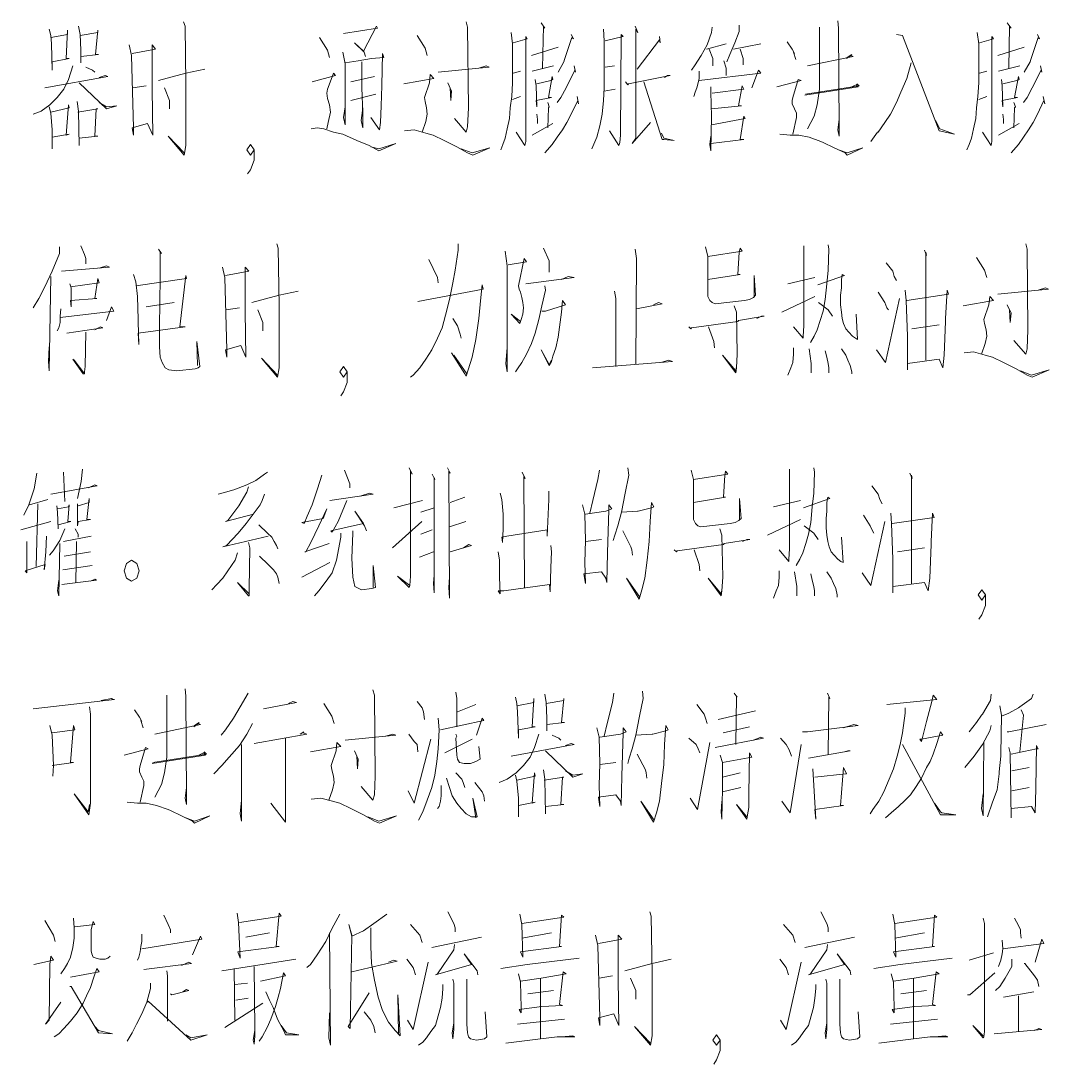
# Model space of a CAD drawing. Header units: millimetres. Extents: x 0 to 829, y 0 to 586.
# Drawn here: x 358.22 to 396.28, y 469.71 to 508.32 of the extents above; entities that cross this region are included whole.
import ezdxf

# ---------------------------------------------------------------- set-up
doc = ezdxf.new("R2010")
doc.units = ezdxf.units.MM

msp = doc.modelspace()

# ---------------------------------------------------------------- linework, layer by layer
at = {"color": 0, "lineweight": 0}
for points in [[(360.358972, 508.127), (360.415417, 507.816556), (360.440111, 507.234472), (360.440111, 506.768806), (360.440111, 507.001639), (361.09275, 507.07925), (360.986917, 507.07925), (361.068056, 507.971778), (361.068056, 507.894167), (360.415417, 507.77775)], [(364.246583, 508.282222), (364.2995, 508.127), (364.327722, 505.992694), (364.327722, 504.673306), (364.327722, 503.703167), (364.271278, 503.353917), (363.675083, 504.052417), (364.271278, 503.431528)], [(370.169722, 507.855361), (371.418556, 508.049389), (371.390333, 508.127), (370.9035, 507.195667), (370.575417, 507.506111), (370.928194, 507.156861), (370.984639, 507.001639)], [(374.706444, 508.282222), (374.759361, 508.088194), (374.787583, 505.100167), (374.759361, 504.401667), (374.706444, 504.207639), (374.272528, 504.712111)], [(377.479278, 508.243417), (377.613333, 508.049389), (377.560417, 508.127), (377.532194, 506.574778)], [(380.954139, 508.127), (381.0635, 507.894167), (380.982361, 508.010583), (380.982361, 503.974806), (380.848306, 503.780778), (381.525639, 504.556889)], [(383.808111, 508.088194), (383.779889, 507.894167), (383.617611, 507.4285), (383.402417, 507.040444), (383.374194, 507.001639), (383.183694, 506.691194), (383.049639, 506.497167)], [(384.813528, 508.165806), (384.813528, 507.932972), (384.65125, 507.506111), (384.46075, 507.07925), (384.351389, 506.807611)], [(387.776861, 508.088194), (387.776861, 506.652389), (387.776861, 506.574778), (387.776861, 505.798667), (387.695722, 505.216583), (387.586361, 504.789722), (387.339417, 504.324056)], [(388.454194, 508.321028), (388.482417, 508.049389), (388.510639, 504.362861), (388.510639, 504.052417), (388.454194, 504.28525), (388.510639, 504.673306)], [(394.730111, 508.243417), (394.867694, 508.049389), (394.81125, 508.127), (394.786556, 506.574778)], [(359.272417, 508.010583), (359.328861, 507.77775), (359.353556, 507.467306), (359.381778, 506.497167), (359.381778, 506.807611), (360.006194, 506.924028), (359.896833, 506.924028), (359.953278, 507.971778), (359.953278, 507.816556), (359.328861, 507.700139)], [(369.273667, 507.700139), (369.57, 507.234472), (369.651139, 506.962833)], [(372.886111, 507.77775), (373.185972, 507.312083), (373.267111, 507.040444)], [(376.3645, 507.894167), (376.417417, 507.467306), (376.417417, 506.613583), (376.417417, 506.0315), (376.392722, 505.527028), (376.336278, 505.100167), (376.308056, 504.712111), (376.226917, 504.324056), (376.145778, 503.974806), (376.064639, 503.741972), (375.9835, 503.547944)], [(376.445639, 507.506111), (376.960694, 507.661333), (376.907778, 507.738944), (376.907778, 507.583722), (376.907778, 504.556889), (376.907778, 504.168833), (376.907778, 503.858389), (376.879556, 503.703167), (376.555, 504.207639)], [(378.590528, 507.816556), (378.675194, 507.661333), (378.61875, 507.700139), (378.347111, 506.885222), (378.318889, 506.807611), (378.103694, 506.419556)], [(379.786444, 508.010583), (379.814667, 507.583722), (379.814667, 506.535972), (379.814667, 505.915083), (379.814667, 505.837472), (379.786444, 505.371806), (379.733528, 504.867333), (379.652389, 504.440472), (379.543028, 504.013611), (379.352528, 503.58675)], [(379.842889, 507.583722), (380.520222, 507.738944), (380.439083, 507.816556), (380.410861, 504.091222), (380.386167, 503.819583), (380.357944, 503.703167), (380.005167, 504.246444)], [(381.853722, 507.738944), (381.878417, 507.506111), (381.853722, 507.622528), (381.038806, 506.535972)], [(390.627306, 507.816556), (390.846028, 507.77775), (392.204222, 504.246444), (392.775722, 504.130028), (392.232444, 504.324056), (392.070167, 504.6345)], [(393.618861, 507.894167), (393.671778, 507.467306), (393.671778, 506.613583), (393.671778, 506.0315), (393.643556, 505.527028), (393.590639, 505.100167), (393.562417, 504.712111), (393.481278, 504.324056), (393.400139, 503.974806), (393.319, 503.741972), (393.237861, 503.547944)], [(393.7, 507.506111), (394.215056, 507.661333), (394.162139, 507.738944), (394.162139, 507.583722), (394.162139, 504.556889), (394.162139, 504.168833), (394.162139, 503.858389), (394.133917, 503.703167), (393.809361, 504.207639)], [(395.844889, 507.816556), (395.926028, 507.661333), (395.873111, 507.700139), (395.601472, 506.885222), (395.57325, 506.807611), (395.358056, 506.419556)], [(362.23575, 507.4285), (362.316889, 507.040444), (362.398028, 504.362861), (362.398028, 504.091222), (362.345111, 504.362861), (362.913083, 504.518083), (363.103583, 504.091222), (363.078889, 505.798667), (363.078889, 507.4285), (363.212944, 507.273278), (362.345111, 507.118056)], [(378.103694, 507.350889), (377.1265, 507.040444)], [(383.592917, 507.273278), (384.326694, 507.467306)], [(384.598333, 507.273278), (385.60375, 507.467306)], [(386.580944, 507.544917), (386.771444, 507.273278), (386.852583, 507.118056)], [(395.358056, 507.350889), (394.377333, 507.040444)], [(370.1415, 507.156861), (370.222639, 506.73), (370.222639, 504.98375), (370.222639, 504.479278), (370.169722, 504.750917), (370.222639, 505.138972)], [(370.222639, 506.768806), (370.713, 506.846417), (371.199833, 506.924028), (371.661972, 506.962833), (371.609056, 507.118056), (371.580833, 505.915083), (371.556139, 505.177778), (371.527917, 504.556889), (371.499694, 504.28525), (371.175139, 504.750917)], [(383.69875, 507.273278), (383.836333, 506.924028), (383.836333, 506.652389)], [(384.84175, 507.273278), (384.951111, 506.924028), (384.951111, 506.691194)], [(386.824361, 507.156861), (386.9055, 506.885222)], [(387.339417, 506.652389), (389.025694, 507.001639), (388.944556, 507.040444), (388.972778, 507.07925), (388.806972, 506.962833)], [(387.339417, 506.652389), (389.025694, 507.001639), (388.944556, 507.040444), (388.782278, 506.924028)], [(360.143778, 506.652389), (359.9815, 506.147917), (359.815694, 505.798667), (359.572278, 505.488222), (359.300639, 505.216583), (358.976083, 504.98375), (358.676222, 504.867333)], [(360.630611, 506.613583), (360.877556, 506.497167), (360.958694, 506.419556)], [(370.847056, 506.807611), (370.847056, 505.837472), (370.875278, 504.906139), (370.875278, 504.867333), (370.875278, 504.362861), (370.822361, 504.6345), (370.875278, 505.100167)], [(373.672806, 506.419556), (375.549583, 506.613583), (375.440222, 506.652389), (375.168583, 506.574778)], [(377.151194, 506.458361), (377.941417, 506.652389)], [(378.699889, 506.652389), (378.756333, 506.419556), (378.728111, 506.497167), (378.400028, 505.837472), (378.213056, 505.488222), (378.075472, 505.294194)], [(380.195667, 506.652389), (379.842889, 506.613583)], [(384.242028, 506.846417), (384.326694, 506.574778), (384.326694, 506.303139)], [(391.170583, 506.768806), (391.008306, 506.186722), (390.793111, 505.68225), (390.627306, 505.294194), (390.412111, 504.867333), (390.193389, 504.556889), (389.949972, 504.207639), (389.92175, 504.207639), (389.678333, 503.858389)], [(394.405556, 506.458361), (395.19225, 506.652389)], [(395.95425, 506.652389), (396.007167, 506.419556), (395.982472, 506.497167), (395.654389, 505.837472), (395.463889, 505.488222), (395.329833, 505.294194)], [(359.110139, 505.837472), (361.445528, 506.264333), (361.339694, 506.303139), (361.120972, 506.225528)], [(363.322306, 506.109111), (364.327722, 506.38075), (365.033278, 506.535972)], [(369.002028, 506.070306), (369.869861, 506.303139), (369.788722, 506.38075), (369.707583, 506.147917), (369.57, 505.798667), (369.545306, 505.643444), (369.57, 505.449417), (369.651139, 505.216583), (369.679361, 504.944944), (369.598222, 504.556889), (369.545306, 504.324056)], [(370.441361, 506.070306), (371.309194, 506.264333)], [(372.39575, 505.992694), (373.510528, 506.186722), (373.376472, 506.341944), (373.34825, 506.0315), (373.15775, 505.488222), (373.185972, 505.333), (373.238889, 505.100167), (373.267111, 504.867333), (373.210667, 504.595694), (373.076611, 504.207639)], [(376.717278, 506.458361), (376.445639, 506.38075)], [(377.260556, 506.147917), (377.288778, 505.915083), (377.313472, 505.138972), (377.288778, 505.371806), (377.85675, 505.488222), (377.750917, 505.488222), (377.884972, 506.264333), (377.913194, 506.147917), (377.832056, 506.109111), (377.313472, 505.992694)], [(380.601361, 506.070306), (380.6825, 505.953889), (380.710722, 505.992694), (382.259417, 506.303139), (382.150056, 506.303139), (382.044222, 506.225528)], [(383.321278, 506.458361), (383.321278, 506.186722), (383.293056, 506.0315), (383.236611, 505.837472), (383.183694, 505.68225), (383.130778, 505.527028)], [(383.321278, 506.109111), (385.60375, 506.38075), (385.519083, 506.497167), (385.275667, 505.837472)], [(393.971639, 506.458361), (393.7, 506.38075)], [(394.514917, 506.147917), (394.539611, 505.915083), (394.567833, 505.138972), (394.539611, 505.371806), (395.111111, 505.488222), (395.00175, 505.488222), (395.139333, 506.264333), (395.167556, 506.147917), (395.086417, 506.109111), (394.567833, 505.992694)], [(360.387194, 506.0315), (361.392611, 505.061361), (361.773611, 505.177778), (361.392611, 505.138972), (361.120972, 505.294194)], [(362.369806, 505.837472), (362.860167, 505.915083)], [(363.541028, 505.837472), (363.728, 505.371806), (363.728, 505.061361)], [(374.025583, 506.0315), (374.163167, 505.721056), (374.134944, 505.371806), (374.11025, 505.837472)], [(379.814667, 505.721056), (380.223889, 505.798667)], [(381.282222, 506.070306), (381.959556, 503.936), (382.016, 503.936), (382.397, 503.897194), (382.016, 503.974806), (381.934861, 504.168833)], [(383.755194, 505.876278), (383.755194, 505.68225), (383.779889, 504.789722), (383.755194, 503.509139), (383.726972, 503.741972), (383.755194, 504.052417)], [(383.808111, 505.643444), (384.975806, 505.798667), (384.922889, 505.915083), (384.785306, 505.177778), (384.894667, 505.177778), (383.779889, 505.061361)], [(386.199944, 505.876278), (387.096, 506.109111), (386.986639, 506.147917), (386.796139, 505.488222), (386.771444, 505.371806), (386.771444, 505.255389), (386.852583, 505.061361), (386.933722, 504.906139), (386.933722, 504.750917), (386.796139, 504.130028)], [(387.233583, 505.565833), (389.216194, 505.876278), (389.135056, 505.953889), (388.888111, 505.837472)], [(387.258278, 505.604639), (389.244417, 505.915083), (389.15975, 505.992694)], [(370.441361, 505.371806), (371.365639, 505.604639)], [(376.717278, 505.527028), (376.417417, 505.410611)], [(378.80925, 505.527028), (378.862167, 505.255389), (378.837472, 505.371806), (378.590528, 504.867333), (378.42825, 504.556889), (378.265972, 504.28525), (378.075472, 504.013611), (377.884972, 503.741972), (377.613333, 503.431528)], [(393.971639, 505.527028), (393.671778, 505.410611)], [(396.063611, 505.527028), (396.116528, 505.255389), (396.088306, 505.371806), (395.844889, 504.867333), (395.682611, 504.556889), (395.520333, 504.28525), (395.329833, 504.013611), (395.139333, 503.741972), (394.867694, 503.431528)], [(359.272417, 505.138972), (359.328861, 504.906139), (359.381778, 504.28525), (359.381778, 504.168833), (359.381778, 503.58675), (359.381778, 504.013611), (360.006194, 504.130028), (359.896833, 504.091222), (359.9815, 505.216583), (360.006194, 505.100167), (359.328861, 504.944944)], [(360.306056, 505.333), (360.358972, 504.98375), (360.387194, 503.703167), (360.387194, 503.974806), (361.068056, 504.052417), (360.958694, 504.052417), (361.011611, 505.061361), (361.068056, 505.061361), (360.334278, 504.944944)], [(377.722694, 505.294194), (377.775611, 505.138972), (377.750917, 505.100167), (377.722694, 504.362861)], [(394.977056, 505.294194), (395.029972, 505.138972), (395.00175, 505.100167), (394.977056, 504.362861)], [(377.313472, 504.867333), (377.341694, 504.673306), (377.341694, 504.518083)], [(383.779889, 504.479278), (385.03225, 504.712111), (384.975806, 504.789722), (384.84175, 503.936), (384.975806, 503.936), (383.755194, 503.780778)], [(394.567833, 504.867333), (394.596056, 504.673306), (394.596056, 504.518083)], [(368.973806, 504.324056), (369.192528, 504.362861), (369.435944, 504.324056), (369.788722, 504.207639), (370.1415, 504.130028), (370.656556, 503.897194), (371.118694, 503.703167), (371.471472, 503.509139), (372.099417, 503.780778), (371.471472, 503.58675), (371.175139, 503.664361)], [(372.423972, 504.246444), (372.77675, 504.28525), (373.210667, 504.168833), (373.482306, 504.091222), (373.891528, 503.897194), (374.353667, 503.664361), (374.759361, 503.431528), (374.949861, 503.353917), (375.574278, 503.625556), (374.925167, 503.431528), (374.515944, 503.58675)], [(377.151194, 504.091222), (377.913194, 504.518083)], [(394.405556, 504.091222), (395.167556, 504.518083)], [(386.309306, 504.130028), (386.690306, 504.091222), (387.014861, 504.091222), (387.395861, 504.013611), (387.829778, 503.858389), (387.910917, 503.819583), (388.320139, 503.625556), (388.725833, 503.431528), (388.806972, 503.353917), (389.378472, 503.625556), (388.806972, 503.431528), (388.482417, 503.547944)], [(366.610194, 502.655417), (366.719556, 502.810639), (366.853611, 503.159889), (366.853611, 503.547944), (366.719556, 503.741972), (366.581972, 503.547944), (366.719556, 503.353917), (366.853611, 503.547944)], [(360.440111, 499.991944), (360.577694, 499.677972), (360.630611, 499.52275), (360.630611, 499.328722)], [(367.69675, 500.069556), (367.749667, 499.914333), (367.777889, 497.7765), (367.777889, 496.457111), (367.777889, 495.486972), (367.724972, 495.137722), (367.12525, 495.836222), (367.724972, 495.215333)], [(374.406583, 500.069556), (374.406583, 499.836722), (374.30075, 499.095889), (374.216083, 498.630222), (374.082028, 498.009333), (373.944444, 497.42725), (373.810389, 496.961583), (373.648111, 496.573528), (373.429389, 496.146667), (373.210667, 495.797417), (372.995472, 495.486972), (372.748528, 495.215333), (372.642694, 495.137722)], [(387.205361, 499.991944), (387.205361, 497.543667), (387.205361, 497.039194), (387.177139, 496.651139), (387.177139, 496.573528), (386.824361, 497.000389)], [(388.101417, 500.03075), (388.129639, 499.875528), (388.101417, 499.095889), (388.0485, 498.591417), (387.992056, 498.009333), (387.910917, 497.582472), (387.801556, 497.233222), (387.695722, 496.883972), (387.586361, 496.651139), (387.448778, 496.418306)], [(395.410972, 500.069556), (395.463889, 499.875528), (395.492111, 496.883972), (395.463889, 496.185472), (395.410972, 495.991444), (394.977056, 496.495917)], [(359.653417, 499.953139), (359.653417, 499.716778), (359.381778, 499.057083), (359.110139, 498.475), (358.891417, 498.048139), (358.676222, 497.698889)], [(363.322306, 499.875528), (363.431667, 499.716778), (363.375222, 499.755583), (363.375222, 498.82425), (363.350528, 497.000389), (363.350528, 496.263083), (363.375222, 495.875028), (363.456361, 495.681), (363.565722, 495.486972), (363.703306, 495.409361), (363.999639, 495.370556), (364.6805, 495.448167), (364.789861, 495.486972), (364.842778, 495.525778), (364.733417, 496.457111), (364.761639, 495.564583)], [(376.145778, 499.797917), (376.226917, 499.251111), (376.226917, 495.33175), (376.174, 495.642194), (376.226917, 496.224278)], [(377.560417, 499.914333), (377.775611, 499.445139), (377.775611, 499.289917), (377.775611, 499.018278)], [(380.954139, 499.875528), (381.010583, 499.52275), (380.982361, 495.603389)], [(383.564694, 499.953139), (383.645833, 499.600361), (383.645833, 498.12575), (383.726972, 497.970528), (383.808111, 497.892917), (383.917472, 497.854111), (385.004028, 497.970528), (385.194528, 498.009333), (385.332111, 498.086944), (385.41325, 498.164556), (385.356806, 498.901861), (385.356806, 498.12575)], [(383.645833, 499.600361), (384.922889, 499.797917), (384.84175, 499.914333), (384.813528, 499.755583), (384.760611, 498.940667), (384.84175, 498.940667), (383.645833, 498.746639)], [(391.660944, 499.836722), (391.742083, 499.639167), (391.713861, 499.755583), (391.713861, 495.758611)], [(359.734556, 499.057083), (361.501972, 499.212306), (361.392611, 499.251111), (361.120972, 499.1735)], [(365.685917, 499.212306), (365.767056, 498.82425), (365.848194, 496.146667), (365.848194, 495.875028), (365.795278, 496.146667), (366.366778, 496.301889), (366.55375, 495.875028), (366.529056, 497.582472), (366.529056, 499.212306), (366.663111, 499.057083), (365.795278, 498.901861)], [(373.672806, 498.630222), (373.648111, 498.82425), (373.320028, 499.483944)], [(376.255139, 499.289917), (376.936, 499.406333), (376.851333, 499.52275), (376.636139, 498.513806), (376.664361, 498.397389), (376.717278, 498.280972), (376.770194, 498.086944), (376.798417, 497.892917), (376.826639, 497.698889), (376.798417, 497.466056), (376.7455, 497.272028), (376.689056, 497.116806), (376.3645, 497.466056), (376.717278, 497.194417)], [(390.249833, 499.367528), (390.49325, 499.057083), (390.546167, 498.863056), (390.627306, 498.707833)], [(393.590639, 499.561556), (393.8905, 499.095889), (393.971639, 498.82425)], [(359.328861, 498.863056), (359.272417, 495.370556), (359.247722, 495.719806), (359.272417, 496.263083)], [(362.398028, 498.940667), (362.479167, 498.669028), (362.535611, 498.12575), (362.560306, 497.272028), (362.560306, 497.194417), (362.588528, 496.340694), (362.560306, 496.767556), (364.2995, 497.000389), (364.109, 497.000389), (364.327722, 498.901861), (364.355944, 498.785444), (362.479167, 498.513806)], [(376.907778, 498.591417), (378.699889, 498.82425), (378.484694, 498.863056), (378.23775, 498.746639)], [(386.605639, 498.591417), (387.611056, 498.82425)], [(387.720417, 498.552611), (388.701139, 498.901861), (388.616472, 498.940667), (388.591778, 498.746639), (388.591778, 498.436194), (388.563556, 498.164556), (388.563556, 497.815306), (388.591778, 497.543667), (388.616472, 497.310833), (388.672917, 497.116806), (388.754056, 496.922778), (388.863417, 496.806361), (388.997472, 496.651139), (389.106833, 496.573528), (389.187972, 496.534722), (389.135056, 497.466056)], [(360.034417, 498.591417), (360.087333, 498.436194), (360.087333, 497.737694), (360.062639, 497.970528), (361.039833, 498.048139), (360.958694, 498.048139), (361.068056, 498.785444), (361.120972, 498.630222), (360.062639, 498.475)], [(374.163167, 496.03025), (374.653528, 495.254139), (374.706444, 495.176528), (374.925167, 495.875028), (375.059222, 496.534722), (375.168583, 497.310833), (375.249722, 498.086944), (375.302639, 498.552611), (375.330861, 498.397389), (372.914333, 497.931722)], [(377.613333, 498.513806), (377.641556, 498.358583), (377.503972, 497.7765), (377.398139, 497.272028), (377.260556, 496.767556), (377.1265, 496.3795), (376.936, 495.991444), (376.770194, 495.681), (376.607917, 495.448167), (376.526778, 495.33175)], [(394.377333, 498.203361), (396.254111, 498.397389), (396.14475, 498.436194), (395.873111, 498.358583)], [(366.772472, 497.892917), (367.777889, 498.164556), (368.483444, 498.319778)], [(380.195667, 498.319778), (380.248583, 498.048139), (380.248583, 495.525778)], [(386.390444, 497.543667), (387.611056, 498.12575)], [(389.893528, 496.146667), (390.221611, 495.681), (390.736667, 498.048139)], [(389.949972, 498.280972), (390.193389, 497.892917), (390.274528, 497.698889), (390.330972, 497.621278)], [(390.955389, 498.358583), (390.983611, 497.970528), (391.036528, 496.651139), (391.036528, 495.797417), (391.036528, 495.409361), (391.036528, 495.642194), (392.204222, 495.797417), (392.341806, 495.486972), (392.394722, 495.952639), (392.447639, 497.194417), (392.447639, 497.310833), (392.504083, 498.358583), (392.557, 498.203361), (391.008306, 497.970528)], [(393.100278, 497.7765), (394.215056, 497.970528), (394.081, 498.12575), (394.052778, 497.815306), (393.862278, 497.272028), (393.8905, 497.116806), (393.943417, 496.883972), (393.971639, 496.651139), (393.915194, 496.3795), (393.781139, 495.991444)], [(359.709861, 497.660083), (359.681639, 497.388444), (359.681639, 497.155611), (359.625194, 496.961583), (359.572278, 496.845167)], [(359.681639, 497.349639), (361.66425, 497.582472), (361.583111, 497.737694), (361.392611, 497.233222)], [(362.860167, 497.737694), (363.893806, 497.892917)], [(365.819972, 497.621278), (366.310333, 497.698889)], [(377.503972, 497.582472), (377.641556, 497.582472), (378.375333, 497.815306), (378.265972, 497.970528), (378.23775, 497.543667), (378.103694, 496.612333), (378.022556, 496.224278), (377.913194, 495.913833), (377.85675, 495.719806), (377.775611, 495.564583), (377.479278, 496.146667), (377.775611, 495.603389), (377.85675, 495.758611)], [(381.010583, 497.660083), (381.959556, 497.854111), (381.8255, 497.892917), (381.635, 497.815306)], [(384.623028, 497.7765), (384.704167, 497.543667), (384.732389, 495.991444), (384.704167, 495.486972), (384.679472, 495.292944), (384.189111, 495.952639), (384.679472, 495.370556), (384.704167, 495.525778)], [(387.748639, 497.892917), (388.101417, 497.621278), (388.263694, 497.388444)], [(394.730111, 497.815306), (394.867694, 497.504861), (394.839472, 497.155611), (394.81125, 497.621278)], [(366.991194, 497.621278), (367.181694, 497.155611), (367.181694, 496.845167)], [(374.216083, 497.310833), (374.381889, 497.039194), (374.487722, 496.72875), (374.515944, 496.573528)], [(382.940278, 497.000389), (383.021417, 496.922778), (383.049639, 496.961583), (384.760611, 497.194417), (384.785306, 497.233222), (385.737806, 497.388444), (385.628444, 497.388444), (385.466167, 497.310833)], [(359.925056, 496.767556), (361.258556, 496.961583), (361.173889, 497.000389), (360.958694, 496.883972)], [(383.674056, 497.000389), (383.864556, 496.457111), (383.88925, 496.224278)], [(392.204222, 497.078), (391.198806, 496.922778)], [(360.630611, 496.806361), (360.605917, 495.525778), (360.577694, 495.33175), (360.577694, 495.254139), (360.524778, 495.254139), (360.143778, 495.797417), (360.196694, 495.758611), (360.549472, 495.292944)], [(386.824361, 496.224278), (386.824361, 495.991444), (386.796139, 495.681), (386.715, 495.486972), (386.605639, 495.215333)], [(387.395861, 496.185472), (387.477, 495.642194), (387.477, 495.409361), (387.477, 495.292944)], [(388.591778, 496.185472), (388.754056, 495.952639), (388.835194, 495.758611), (388.916333, 495.564583), (388.972778, 495.33175), (388.972778, 495.254139)], [(374.244306, 495.952639), (374.734667, 495.254139), (374.706444, 495.254139)], [(379.38075, 495.486972), (382.340556, 495.719806), (382.2065, 495.758611), (381.906639, 495.681)], [(387.992056, 496.107861), (388.0485, 495.875028), (388.101417, 495.642194), (388.129639, 495.486972), (388.129639, 495.292944)], [(393.1285, 496.03025), (393.481278, 496.069056), (393.915194, 495.952639), (394.186833, 495.875028), (394.596056, 495.681), (395.058194, 495.448167), (395.463889, 495.215333), (395.654389, 495.137722), (396.278806, 495.409361), (395.629694, 495.215333), (395.220472, 495.370556)], [(370.060361, 494.439222), (370.169722, 494.594444), (370.303778, 494.943694), (370.303778, 495.33175), (370.169722, 495.525778), (370.032139, 495.33175), (370.169722, 495.137722), (370.303778, 495.33175)], [(358.820861, 491.581722), (358.7115, 490.999639), (358.521, 490.414028), (358.3305, 490.025972)], [(359.798056, 491.620528), (359.8545, 490.530444)], [(360.503611, 491.736944), (360.450694, 491.271278), (360.316639, 490.650389)], [(367.351028, 491.620528), (367.245194, 491.542917), (366.917111, 491.310083), (366.592556, 491.154861), (366.102194, 490.960833), (365.802333, 490.883222), (365.530694, 490.805611)], [(369.361861, 491.504111), (369.199583, 490.999639), (369.009083, 490.414028), (368.818583, 489.987167), (368.709222, 489.715528), (368.628083, 489.754333), (369.418306, 489.909556), (369.552361, 490.258806), (369.256028, 489.637917), (368.956167, 489.017028), (368.765667, 488.667778), (368.737444, 488.667778), (369.6335, 488.978222)], [(370.205, 491.698139), (370.3955, 491.193667), (370.3955, 491.038444)], [(372.596833, 491.77575), (372.706194, 491.542917), (372.64975, 491.659333), (372.64975, 487.77525), (372.625056, 487.426), (372.596833, 487.348389), (372.162917, 487.77525), (372.625056, 487.426)], [(373.439972, 491.542917), (373.545806, 491.348889), (373.521111, 491.4265), (373.521111, 487.154361), (373.492889, 487.503611), (373.521111, 487.814056)], [(374.007944, 491.77575), (374.117306, 491.581722), (374.064389, 491.659333), (374.089083, 486.960333), (374.064389, 487.348389), (374.089083, 487.736444)], [(376.780778, 491.620528), (376.890139, 491.387694), (376.833694, 491.465306), (376.861917, 487.348389)], [(379.63475, 491.698139), (379.578306, 491.348889), (379.387806, 490.56925), (379.281972, 490.103583)], [(380.693083, 491.77575), (380.721306, 491.504111), (380.583722, 490.844417), (380.449667, 490.142389), (380.312083, 489.637917), (380.202722, 489.288667), (380.149806, 489.094639)], [(383.028472, 491.698139), (383.113139, 491.348889), (383.113139, 489.87075), (383.194278, 489.715528), (383.275417, 489.637917), (383.384778, 489.599111), (384.471333, 489.715528), (384.661833, 489.754333), (384.795889, 489.831944), (384.877028, 489.909556), (384.824111, 490.650389), (384.824111, 489.87075)], [(383.113139, 491.348889), (384.390194, 491.542917), (384.305528, 491.659333), (384.280833, 491.504111), (384.224389, 490.689194), (384.305528, 490.689194), (383.113139, 490.491639)], [(386.669139, 491.736944), (386.669139, 489.288667), (386.669139, 488.784194), (386.644444, 488.396139), (386.644444, 488.318528), (386.291667, 488.745389)], [(387.568722, 491.77575), (387.593417, 491.620528), (387.568722, 490.844417), (387.512278, 490.336417), (387.459361, 489.754333), (387.378222, 489.327472), (387.268861, 488.978222), (387.1595, 488.628972), (387.050139, 488.396139), (386.916083, 488.163306)], [(391.12825, 491.581722), (391.209389, 491.387694), (391.181167, 491.504111), (391.181167, 487.503611)], [(359.335917, 490.805611), (361.050417, 491.116056), (360.96575, 491.154861), (360.722333, 491.038444)], [(389.713611, 491.116056), (389.957028, 490.805611), (390.013472, 490.611583), (390.094611, 490.452833)], [(367.245194, 490.805611), (367.160528, 490.56925), (367.079389, 490.414028), (366.564333, 489.715528), (366.264472, 489.366278), (365.830556, 488.900611), (365.6965, 488.861806), (367.37925, 489.249861)], [(366.645472, 491.07725), (366.592556, 490.883222), (366.292694, 490.375222), (365.883472, 489.831944), (365.802333, 489.793139), (366.835972, 490.064778)], [(369.661722, 490.56925), (371.263333, 490.805611), (371.129278, 490.844417), (370.7765, 490.728)], [(375.965861, 490.844417), (376.018778, 490.611583), (376.075222, 490.064778), (376.075222, 489.5215), (376.047, 489.017028), (376.018778, 489.211056), (376.209278, 489.249861), (377.705056, 489.482694), (377.705056, 489.249861), (377.757972, 490.611583), (377.757972, 490.922028)], [(358.549222, 490.414028), (359.226556, 490.611583)], [(358.849083, 490.452833), (358.792639, 488.1245)], [(359.554639, 490.375222), (359.582861, 490.142389), (359.607556, 489.5215), (359.607556, 489.676722), (360.069694, 489.793139), (359.960333, 489.793139), (360.016778, 490.414028), (359.988556, 490.336417), (359.582861, 490.258806)], [(360.316639, 490.452833), (360.316639, 489.637917), (360.341333, 489.793139), (360.803472, 489.87075), (360.669417, 489.87075), (360.750556, 490.650389), (360.750556, 490.491639), (360.341333, 490.375222)], [(370.286139, 490.56925), (369.961583, 489.793139), (369.742861, 489.405083), (369.689944, 489.443889), (370.910556, 489.715528), (370.586, 490.181194), (370.938778, 489.637917), (371.019917, 489.443889)], [(372.025333, 490.297611), (373.083667, 490.56925)], [(374.117306, 490.491639), (374.660583, 490.689194)], [(379.010333, 490.414028), (379.091472, 490.064778), (379.116167, 489.094639), (379.091472, 488.279722), (379.116167, 487.503611), (379.06325, 487.852861), (379.715889, 487.930472), (379.878167, 487.697639), (379.906389, 487.542417), (379.931083, 488.628972), (379.987528, 490.22), (379.987528, 490.414028), (380.096889, 490.258806), (379.878167, 490.181194), (379.116167, 490.064778)], [(380.449667, 490.142389), (381.045861, 490.181194), (381.074083, 490.181194), (381.560917, 490.297611), (381.645583, 490.336417), (381.560917, 490.491639), (381.508, 489.793139), (381.479778, 489.055833), (381.398639, 488.357333), (381.3175, 487.697639), (381.208139, 487.270778), (381.102306, 486.921528), (380.640167, 487.697639), (381.127, 486.999139)], [(386.072944, 490.336417), (387.078361, 490.56925)], [(387.187722, 490.297611), (388.164917, 490.650389), (388.083778, 490.689194), (388.055556, 490.491639), (388.055556, 490.181194), (388.030861, 489.909556), (388.030861, 489.560306), (388.055556, 489.288667), (388.083778, 489.055833), (388.136694, 488.861806), (388.217833, 488.667778), (388.327194, 488.551361), (388.464778, 488.396139), (388.574139, 488.318528), (388.655278, 488.279722), (388.598833, 489.211056)], [(373.03075, 490.142389), (373.521111, 490.297611)], [(389.41375, 490.025972), (389.660694, 489.637917), (389.741833, 489.443889), (389.79475, 489.366278)], [(390.419167, 490.103583), (390.447389, 489.715528), (390.500306, 488.396139), (390.500306, 487.542417), (390.500306, 487.154361), (390.500306, 487.387194), (391.671528, 487.542417), (391.805583, 487.231972), (391.862028, 487.697639), (391.914944, 488.939417), (391.914944, 489.055833), (391.967861, 490.103583), (392.024306, 489.948361), (390.475611, 489.715528)], [(359.335917, 489.793139), (358.224667, 489.482694)], [(367.026472, 489.676722), (367.351028, 489.366278), (367.516833, 489.211056), (367.597972, 489.055833), (367.679111, 488.900611), (367.732028, 488.784194)], [(371.972417, 488.823), (373.058972, 489.793139)], [(374.688806, 489.793139), (374.089083, 489.599111)], [(385.854222, 489.288667), (387.078361, 489.87075)], [(387.215944, 489.637917), (387.568722, 489.366278), (387.731, 489.133444)], [(389.360833, 487.891667), (389.685389, 487.426), (390.203972, 489.793139)], [(358.439861, 489.055833), (358.439861, 487.891667), (358.386944, 487.969278), (359.120722, 488.202111), (359.0925, 488.008083), (359.145417, 488.667778), (359.173639, 489.249861)], [(359.8545, 489.5215), (359.664, 489.094639), (359.417056, 488.706583), (359.283, 488.551361)], [(359.798056, 489.055833), (360.831694, 489.249861)], [(360.231972, 489.5215), (360.341333, 489.327472), (360.341333, 489.211056)], [(370.070944, 489.366278), (370.070944, 489.211056), (369.905139, 488.357333), (369.742861, 487.891667), (369.527667, 487.581222), (369.256028, 487.231972), (369.090222, 487.037944)], [(370.504861, 489.443889), (370.504861, 489.366278), (370.476639, 488.434944), (370.504861, 487.736444), (370.586, 487.387194), (370.829417, 487.270778), (371.210417, 487.309583), (371.348, 487.348389), (371.263333, 488.163306), (371.263333, 487.348389)], [(373.439972, 489.482694), (373.03075, 489.327472)], [(380.502583, 489.443889), (380.802444, 488.861806), (380.830667, 488.745389), (380.855361, 488.551361)], [(384.090333, 489.5215), (384.171472, 489.288667), (384.199694, 487.736444), (384.171472, 487.231972), (384.14325, 487.037944), (383.656417, 487.697639), (384.14325, 487.115556), (384.171472, 487.270778)], [(359.664, 488.978222), (359.635778, 487.037944), (359.582861, 487.231972), (359.635778, 487.620028)], [(360.288417, 489.055833), (360.260194, 487.542417)], [(366.645472, 489.017028), (366.701917, 488.823), (366.673694, 487.309583), (366.673694, 487.037944), (366.645472, 487.037944), (366.239778, 487.542417), (366.673694, 487.115556)], [(374.117306, 488.667778), (374.907528, 488.900611), (374.798167, 488.939417), (374.607667, 488.823)], [(375.884722, 488.667778), (375.937639, 488.357333), (375.937639, 487.736444), (375.965861, 487.115556), (375.884722, 487.231972), (376.099917, 487.231972), (377.786194, 487.464806), (377.814417, 487.193167), (377.839111, 488.085694), (377.867333, 488.667778), (377.839111, 488.900611)], [(379.116167, 489.055833), (379.715889, 489.133444)], [(382.404056, 488.745389), (382.485194, 488.667778), (382.513417, 488.706583), (384.224389, 488.939417), (384.252611, 488.978222), (385.205111, 489.133444), (385.09575, 489.133444), (384.933472, 489.055833)], [(391.671528, 488.823), (390.666111, 488.667778)], [(359.826278, 488.512556), (360.803472, 488.667778)], [(366.239778, 488.628972), (366.155111, 488.357333), (365.883472, 487.969278), (365.6965, 487.697639), (365.477778, 487.464806), (365.287278, 487.270778)], [(367.054694, 488.512556), (367.37925, 488.202111), (367.56975, 488.008083), (367.679111, 487.852861), (367.732028, 487.736444), (367.788472, 487.503611)], [(372.977833, 488.47375), (373.492889, 488.667778)], [(383.137833, 488.745389), (383.328333, 488.202111), (383.356556, 487.969278)], [(360.859917, 488.163306), (359.773361, 488.008083)], [(368.628083, 487.736444), (369.661722, 488.279722)], [(359.745139, 487.464806), (361.022194, 487.620028), (360.96575, 487.658833), (360.803472, 487.581222)], [(386.291667, 487.969278), (386.291667, 487.736444), (386.263444, 487.426), (386.182306, 487.231972), (386.072944, 486.960333)], [(386.859639, 487.930472), (386.940778, 487.387194), (386.940778, 487.154361), (386.940778, 487.037944)], [(387.459361, 487.852861), (387.512278, 487.620028), (387.568722, 487.387194), (387.593417, 487.231972), (387.593417, 487.037944)], [(388.055556, 487.930472), (388.217833, 487.697639), (388.3025, 487.503611), (388.383639, 487.309583), (388.436556, 487.07675), (388.436556, 486.999139)], [(393.682361, 486.184222), (393.788194, 486.339444), (393.925778, 486.688694), (393.925778, 487.07675), (393.788194, 487.270778), (393.654139, 487.07675), (393.788194, 486.882722), (393.925778, 487.07675)], [(364.2995, 483.598361), (364.327722, 483.326722), (364.355944, 479.636667), (364.355944, 479.326222), (364.2995, 479.559056), (364.355944, 479.947111)], [(366.638417, 483.443139), (366.338556, 482.938667), (366.095139, 482.511806), (365.795278, 482.084944), (365.633, 481.890917)], [(371.256278, 483.559556), (371.309194, 483.365528), (371.337417, 480.373972), (371.309194, 479.675472), (371.256278, 479.481444), (370.822361, 479.985917)], [(374.325444, 483.481944), (374.353667, 483.249111), (374.353667, 482.201361)], [(377.613333, 483.404333), (377.669778, 483.093889), (377.694472, 482.511806), (377.694472, 482.046139), (377.694472, 482.278972), (378.347111, 482.356583), (378.23775, 482.356583), (378.318889, 483.249111), (378.318889, 483.1715), (377.669778, 483.055083)], [(380.167444, 483.443139), (380.114528, 483.093889), (379.924028, 482.317778), (379.814667, 481.852111)], [(381.229306, 483.52075), (381.254, 483.249111), (381.119944, 482.589417), (380.982361, 481.890917), (380.848306, 481.382917), (380.738944, 481.033667), (380.6825, 480.839639)], [(384.623028, 483.443139), (384.732389, 483.287917), (384.704167, 483.326722), (384.679472, 481.541667)], [(388.073194, 483.443139), (388.157861, 483.249111), (388.129639, 483.287917), (388.101417, 481.188889)], [(394.133917, 483.404333), (394.105694, 483.1715), (393.809361, 482.667028), (393.781139, 482.628222), (393.590639, 482.356583), (393.319, 482.007333)], [(395.682611, 483.404333), (395.629694, 483.249111), (395.19225, 482.938667), (395.139333, 482.899861), (394.786556, 482.705833), (394.514917, 482.589417)], [(358.676222, 482.861056), (361.692472, 483.210306), (361.636028, 483.210306), (361.583111, 483.249111), (361.202111, 483.1715)], [(363.622167, 483.365528), (363.622167, 481.929722), (363.622167, 481.852111), (363.622167, 481.072472), (363.541028, 480.490389), (363.431667, 480.063528), (363.184722, 479.597861)], [(367.206389, 482.861056), (368.430528, 483.093889), (368.292944, 483.132694), (368.130667, 483.055083)], [(369.435944, 483.055083), (369.735806, 482.589417), (369.816944, 482.317778)], [(372.886111, 483.132694), (373.076611, 482.899861), (373.129528, 482.744639), (373.15775, 482.473)], [(374.381889, 482.744639), (375.059222, 483.016278)], [(376.526778, 483.287917), (376.579694, 483.055083), (376.607917, 482.744639), (376.636139, 481.7745), (376.636139, 482.084944), (377.260556, 482.201361), (377.151194, 482.201361), (377.207639, 483.249111), (377.207639, 483.093889), (376.579694, 482.977472)], [(383.236611, 483.016278), (383.50825, 482.667028), (383.564694, 482.511806), (383.617611, 482.317778)], [(390.274528, 483.016278), (392.123083, 483.210306), (391.9855, 483.365528), (391.932583, 483.132694), (391.742083, 482.395389), (391.551583, 481.658083), (391.498667, 481.735694), (391.551583, 481.735694), (392.341806, 481.890917), (392.260667, 482.007333), (392.123083, 481.580472), (391.9855, 481.188889), (391.879667, 480.91725), (391.742083, 480.684417), (391.551583, 480.296361), (391.361083, 479.985917), (391.145889, 479.675472), (390.955389, 479.481444), (390.708444, 479.248611), (390.436806, 479.015778), (390.221611, 478.82175)], [(360.768194, 482.938667), (360.796417, 482.667028), (360.796417, 479.830694), (360.796417, 479.753083), (360.796417, 479.365028), (360.739972, 478.938167), (360.196694, 479.714278), (360.715278, 479.054583), (360.739972, 479.171), (360.768194, 479.326222)], [(362.42625, 482.82225), (362.61675, 482.550611), (362.697889, 482.395389)], [(384.026833, 482.473), (385.41325, 482.783444)], [(390.955389, 482.899861), (390.955389, 482.705833), (390.846028, 481.968528), (390.764889, 481.541667), (390.655528, 481.111278), (390.521472, 480.645611), (390.355667, 480.257556), (390.165167, 479.791889), (389.978194, 479.442639), (389.759472, 479.132194), (389.650111, 478.976972)], [(394.458472, 482.977472), (394.514917, 482.628222), (394.486694, 481.188889), (394.486694, 481.111278), (394.433778, 480.529194), (394.433778, 480.451583), (394.352639, 479.8695), (394.186833, 479.403833), (393.996333, 478.860556)], [(395.248694, 482.82225), (395.329833, 482.628222), (395.19225, 481.2665)], [(359.300639, 482.240167), (359.381778, 481.890917), (359.438222, 480.762028), (359.41, 480.373972)], [(359.381778, 480.762028), (360.168472, 480.878444), (360.062639, 480.878444), (360.168472, 482.240167), (360.224917, 482.084944), (359.381778, 481.968528)], [(362.669667, 482.434194), (362.750806, 482.162556)], [(363.184722, 481.929722), (364.871, 482.278972), (364.789861, 482.317778), (364.818083, 482.356583), (364.652278, 482.240167)], [(363.184722, 481.929722), (364.871, 482.278972), (364.789861, 482.317778), (364.627583, 482.201361)], [(366.800694, 482.317778), (366.581972, 481.929722), (366.310333, 481.502861), (365.929333, 481.072472), (365.657694, 480.762028), (365.361361, 480.451583)], [(373.672806, 482.511806), (373.701028, 482.084944), (373.672806, 481.382917), (373.619889, 480.91725), (373.53875, 480.412778), (373.429389, 479.947111), (373.267111, 479.481444), (373.104833, 479.054583), (372.939028, 478.744139)], [(373.753944, 482.084944), (375.359083, 482.434194), (375.302639, 482.511806), (375.087444, 481.890917)], [(380.982361, 481.890917), (381.582083, 481.929722), (381.606778, 481.929722), (382.097139, 482.046139), (382.178278, 482.084944), (382.097139, 482.240167), (382.044222, 481.541667), (382.016, 480.800833), (381.934861, 480.102333), (381.853722, 479.442639), (381.744361, 479.015778), (381.635, 478.666528), (381.172861, 479.442639), (381.663222, 478.744139)], [(387.152444, 482.007333), (387.339417, 482.007333), (389.216194, 482.240167), (389.053917, 482.278972), (388.672917, 482.162556)], [(394.133917, 482.240167), (394.081, 482.046139), (393.809361, 481.541667), (393.5095, 481.111278), (393.156722, 480.684417)], [(394.730111, 482.007333), (394.786556, 482.007333), (396.172972, 482.278972)], [(366.853611, 481.580472), (368.811528, 481.929722), (368.673944, 481.968528), (368.702167, 482.007333), (368.564583, 481.929722)], [(370.222639, 481.696889), (372.099417, 481.890917), (371.990056, 481.929722), (371.718417, 481.852111)], [(372.58625, 481.929722), (372.77675, 481.658083), (372.886111, 481.541667), (372.914333, 481.2665)], [(374.325444, 481.929722), (374.353667, 481.852111), (374.325444, 481.7745), (374.353667, 481.150083), (374.381889, 480.994861), (374.463028, 480.878444), (374.625306, 480.839639), (374.868722, 480.839639), (375.059222, 480.91725), (375.2215, 480.994861), (375.168583, 481.464056)], [(377.398139, 481.929722), (377.232333, 481.42525), (377.070056, 481.072472), (376.826639, 480.762028), (376.555, 480.490389), (376.226917, 480.257556), (375.930583, 480.141139)], [(377.884972, 481.890917), (378.128389, 481.7745), (378.213056, 481.696889)], [(379.543028, 482.162556), (379.624167, 481.813306), (379.652389, 480.839639), (379.624167, 480.024722), (379.652389, 479.248611), (379.595944, 479.597861), (380.248583, 479.675472), (380.410861, 479.442639), (380.439083, 479.287417), (380.467306, 480.373972), (380.520222, 481.968528), (380.520222, 482.162556), (380.629583, 482.007333), (380.410861, 481.929722), (379.652389, 481.813306)], [(385.194528, 482.201361), (384.217333, 481.968528)], [(366.391472, 481.541667), (366.391472, 478.705333), (366.338556, 478.976972), (366.391472, 479.481444)], [(368.021306, 481.7745), (368.021306, 480.21875), (368.021306, 478.899361), (368.021306, 478.666528), (367.478028, 479.365028)], [(368.945583, 481.2665), (370.060361, 481.464056), (369.922778, 481.619278), (369.898083, 481.305306), (369.707583, 480.762028), (369.735806, 480.606806), (369.788722, 480.373972), (369.816944, 480.141139), (369.7605, 479.8695), (369.626444, 479.481444)], [(372.561556, 479.830694), (372.77675, 479.365028), (373.401167, 481.735694)], [(374.925167, 481.735694), (373.91975, 481.227694)], [(376.3645, 481.111278), (378.699889, 481.541667), (378.590528, 481.580472), (378.375333, 481.502861)], [(382.940278, 481.7745), (383.211917, 481.541667), (383.293056, 481.382917), (383.345972, 481.227694)], [(382.993194, 479.559056), (383.264833, 479.132194), (383.726972, 481.619278)], [(383.917472, 481.42525), (385.709583, 481.7745), (385.60375, 481.813306), (385.332111, 481.696889)], [(386.334, 481.7745), (386.552722, 481.541667), (386.662083, 481.344111), (386.743222, 481.111278)], [(386.390444, 479.442639), (386.690306, 479.015778), (387.096, 481.541667)], [(390.846028, 481.541667), (392.260667, 478.938167), (392.828639, 478.938167), (392.313583, 479.015778), (392.260667, 479.054583), (392.041944, 479.365028)], [(393.862278, 481.619278), (393.834056, 478.899361), (393.781139, 479.171), (393.834056, 479.714278)], [(394.786556, 481.42525), (394.839472, 481.227694), (394.867694, 478.82175), (394.867694, 479.171), (395.629694, 479.248611), (395.76375, 479.015778), (395.791972, 479.908306), (395.816667, 481.502861), (395.873111, 481.382917), (395.816667, 481.382917), (394.867694, 481.188889)], [(362.04525, 481.150083), (362.941306, 481.382917), (362.831944, 481.42525), (362.641444, 480.762028), (362.61675, 480.645611), (362.61675, 480.529194), (362.697889, 480.335167), (362.779028, 480.179944), (362.779028, 480.024722), (362.641444, 479.403833)], [(363.078889, 480.839639), (365.0615, 481.150083), (364.980361, 481.227694), (364.733417, 481.111278)], [(363.103583, 480.878444), (365.089722, 481.188889), (365.005056, 481.2665)], [(370.575417, 481.305306), (370.713, 480.994861), (370.684778, 480.645611), (370.656556, 481.111278)], [(377.641556, 481.305306), (378.646972, 480.335167), (379.027972, 480.451583), (378.646972, 480.412778), (378.375333, 480.568)], [(381.038806, 481.188889), (381.335139, 480.606806), (381.363361, 480.490389), (381.391583, 480.296361)], [(384.107972, 481.150083), (384.189111, 480.878444), (384.189111, 479.985917), (384.189111, 479.908306), (384.160889, 478.782944), (384.136194, 479.054583), (384.160889, 479.442639)], [(384.189111, 480.878444), (385.275667, 481.072472), (385.194528, 481.227694), (385.166306, 479.714278), (385.166306, 479.209806), (385.113389, 478.938167), (385.085167, 478.782944), (384.704167, 479.326222), (385.085167, 478.860556)], [(387.367639, 481.033667), (388.916333, 481.305306), (388.835194, 481.305306), (388.701139, 481.2665)], [(379.652389, 480.800833), (380.248583, 480.878444)], [(387.529917, 480.645611), (387.639278, 478.782944), (387.611056, 479.132194), (388.672917, 479.287417), (388.563556, 479.287417), (388.672917, 480.684417), (388.782278, 480.451583), (388.754056, 480.451583), (387.611056, 480.335167)], [(394.895917, 480.568), (395.545028, 480.684417)], [(373.972667, 480.296361), (374.082028, 479.947111), (374.191389, 479.636667), (374.353667, 479.365028), (374.515944, 479.171), (374.706444, 478.976972), (374.896944, 478.860556), (375.031, 478.860556), (375.115667, 478.860556), (374.949861, 479.559056), (375.059222, 478.82175)], [(374.325444, 480.490389), (374.544167, 480.257556), (374.597083, 480.141139), (374.653528, 479.947111)], [(376.526778, 480.412778), (376.579694, 480.179944), (376.636139, 479.559056), (376.636139, 479.442639), (376.636139, 478.860556), (376.636139, 479.287417), (377.260556, 479.403833), (377.151194, 479.365028), (377.232333, 480.490389), (377.260556, 480.373972), (376.579694, 480.21875)], [(377.560417, 480.606806), (377.613333, 480.257556), (377.641556, 478.976972), (377.641556, 479.248611), (378.318889, 479.326222), (378.213056, 479.326222), (378.265972, 480.335167), (378.318889, 480.335167), (377.585111, 480.21875)], [(384.84175, 480.490389), (384.189111, 480.335167)], [(373.782167, 480.024722), (373.782167, 479.636667), (373.753944, 479.442639), (373.701028, 479.248611), (373.648111, 479.171)], [(375.031, 480.141139), (375.302639, 479.791889), (375.359083, 479.636667), (375.387306, 479.442639)], [(384.189111, 479.791889), (384.869972, 479.947111)], [(395.545028, 479.947111), (394.895917, 479.830694)], [(368.973806, 479.52025), (369.326583, 479.559056), (369.7605, 479.442639), (370.032139, 479.365028), (370.441361, 479.171), (370.9035, 478.938167), (371.309194, 478.705333), (371.499694, 478.627722), (372.124111, 478.899361), (371.471472, 478.705333), (371.065778, 478.860556)], [(362.154611, 479.403833), (362.535611, 479.365028), (362.860167, 479.365028), (363.241167, 479.287417), (363.675083, 479.132194), (363.756222, 479.093389), (364.165444, 478.899361), (364.571139, 478.705333), (364.652278, 478.627722), (365.223778, 478.899361), (364.652278, 478.705333), (364.327722, 478.82175)], [(366.229194, 475.304556), (366.282111, 474.955306), (366.338556, 473.635917), (366.257417, 473.86875), (367.777889, 474.062778), (367.668528, 474.062778), (367.777889, 475.304556), (367.859028, 475.188139), (366.310333, 474.955306)], [(370.032139, 475.26575), (369.735806, 474.722472), (369.517083, 474.256806), (369.192528, 473.752333), (368.945583, 473.403083), (368.811528, 473.286667)], [(371.771333, 475.26575), (371.2845, 474.9165), (370.9035, 474.644861), (370.469583, 474.450833), (370.360222, 474.877694), (370.469583, 474.489639), (370.413139, 471.032417), (370.332, 471.110028), (371.118694, 472.355333)], [(374.025583, 475.343361), (374.244306, 474.9165), (374.30075, 474.761278), (374.30075, 474.606056)], [(376.689056, 475.26575), (376.770194, 474.877694), (376.798417, 473.674722), (376.717278, 473.86875), (378.23775, 474.062778), (378.156611, 474.062778), (378.23775, 475.226944), (378.318889, 475.149333), (376.770194, 474.9165)], [(381.500944, 475.343361), (381.553861, 475.188139), (381.582083, 473.053833), (381.582083, 471.730917), (381.582083, 470.760778), (381.525639, 470.411528), (380.929444, 471.110028), (381.525639, 470.489139)], [(387.829778, 475.343361), (388.0485, 474.9165), (388.101417, 474.761278), (388.101417, 474.606056)], [(390.49325, 475.26575), (390.574389, 474.877694), (390.602611, 473.674722), (390.521472, 473.86875), (392.041944, 474.062778), (391.960806, 474.062778), (392.041944, 475.226944), (392.123083, 475.149333), (390.574389, 474.9165)], [(359.110139, 475.032917), (359.438222, 474.489639), (359.491139, 474.256806)], [(360.168472, 475.110528), (360.196694, 474.761278), (360.196694, 474.373222), (360.143778, 474.023972), (360.062639, 473.674722), (359.953278, 473.441889), (359.843917, 473.247861), (359.709861, 473.053833)], [(360.224917, 474.800083), (360.958694, 474.877694), (360.90225, 474.994111), (360.821111, 474.683667), (360.821111, 474.412028), (360.821111, 474.179194), (360.821111, 473.907556), (360.849333, 473.791139), (360.90225, 473.674722), (361.011611, 473.635917), (361.149194, 473.597111), (361.339694, 473.597111), (361.445528, 473.635917), (361.530194, 473.713528)], [(363.512806, 475.226944), (363.675083, 474.877694), (363.756222, 474.683667), (363.756222, 474.56725)], [(393.834056, 475.110528), (393.8905, 474.9165), (393.8905, 470.916), (393.862278, 470.721972), (393.834056, 470.683167), (393.453056, 471.148833), (393.834056, 470.760778)], [(395.00175, 475.110528), (395.139333, 474.838889), (395.220472, 474.683667), (395.220472, 474.56725), (395.248694, 474.373222)], [(362.697889, 474.528444), (362.697889, 474.256806), (362.669667, 474.062778), (362.641444, 473.86875), (362.588528, 473.674722), (362.535611, 473.558306)], [(366.55375, 474.412028), (367.425111, 474.56725)], [(369.651139, 474.56725), (369.679361, 470.411528), (369.626444, 470.683167), (369.651139, 471.6145)], [(371.175139, 474.761278), (371.175139, 474.062778), (371.199833, 473.441889), (371.309194, 472.821), (371.446778, 472.196583), (371.609056, 471.692111), (371.827778, 471.26525), (372.071194, 470.954806), (372.261694, 470.760778), (372.180556, 472.277722), (372.20525, 470.838389)], [(372.642694, 474.877694), (372.995472, 474.489639), (373.076611, 474.218)], [(376.770194, 474.373222), (377.85675, 474.56725)], [(386.443361, 474.877694), (386.796139, 474.489639), (386.880806, 474.218)], [(390.574389, 474.373222), (391.660944, 474.56725)], [(362.697889, 473.985167), (364.923917, 474.334417), (364.871, 474.450833), (364.571139, 473.752333)], [(373.429389, 474.023972), (375.277944, 474.412028)], [(374.272528, 474.140389), (374.244306, 473.946361), (373.648111, 473.053833), (373.566972, 473.015028), (374.896944, 473.403083), (374.625306, 473.791139), (375.115667, 473.17025), (375.140361, 473.015028)], [(379.490111, 474.489639), (379.57125, 474.101583), (379.652389, 471.420472), (379.652389, 471.148833), (379.595944, 471.420472), (380.167444, 471.575694), (380.357944, 471.148833), (380.329722, 472.859806), (380.329722, 474.489639), (380.467306, 474.334417), (379.595944, 474.179194)], [(387.233583, 474.023972), (389.078611, 474.412028)], [(388.073194, 474.140389), (388.0485, 473.946361), (387.448778, 473.053833), (387.367639, 473.015028), (388.701139, 473.403083), (388.4295, 473.791139), (388.916333, 473.17025), (388.944556, 473.015028)], [(394.539611, 474.295611), (394.567833, 473.985167), (394.539611, 473.791139), (394.486694, 473.558306), (394.405556, 473.325472)], [(394.567833, 473.985167), (396.088306, 474.179194), (396.007167, 474.334417), (395.76375, 473.480694)], [(393.319, 473.558306), (394.215056, 473.829944)], [(358.704444, 473.403083), (359.438222, 473.558306), (359.328861, 473.713528), (359.300639, 473.403083), (359.272417, 471.342861), (359.138361, 471.187639), (359.709861, 472.002556)], [(362.779028, 473.209056), (364.542917, 473.441889), (364.437083, 473.480694), (364.165444, 473.364278)], [(365.657694, 473.17025), (368.402306, 473.597111)], [(370.469583, 473.131444), (372.152333, 473.5195), (372.018278, 473.558306), (371.827778, 473.480694)], [(372.505111, 473.597111), (372.748528, 473.286667), (372.833194, 473.015028)], [(372.533333, 471.342861), (372.748528, 470.993611), (373.295333, 473.480694)], [(375.9835, 473.247861), (376.960694, 473.403083), (378.890389, 473.635917)], [(380.576667, 473.17025), (381.582083, 473.441889), (382.287639, 473.597111)], [(386.309306, 473.597111), (386.552722, 473.286667), (386.633861, 473.015028)], [(386.334, 471.342861), (386.552722, 470.993611), (387.096, 473.480694)], [(389.787694, 473.247861), (390.764889, 473.403083), (392.694583, 473.635917)], [(394.895917, 473.597111), (394.895917, 473.325472), (394.648972, 472.898611), (394.458472, 472.588167), (394.296194, 472.432944)], [(395.358056, 473.441889), (395.38275, 473.441889), (395.735528, 472.976222), (395.844889, 472.821), (395.901333, 472.588167)], [(360.062639, 472.937417), (361.120972, 473.131444), (361.039833, 473.247861), (360.930472, 472.937417), (360.796417, 472.549361), (360.658833, 472.238917), (360.524778, 471.96375), (360.306056, 471.6145), (360.062639, 471.304056), (359.815694, 471.032417), (359.625194, 470.838389), (359.462917, 470.721972)], [(363.622167, 473.17025), (363.646861, 472.976222), (363.646861, 471.304056)], [(366.119833, 473.247861), (366.148056, 471.342861)], [(366.853611, 473.325472), (366.881833, 471.032417), (366.881833, 470.760778), (366.853611, 470.450333), (366.825389, 470.605556), (366.881833, 470.954806)], [(367.097028, 472.782194), (368.021306, 472.976222), (367.940167, 473.092639), (367.830806, 472.510556), (367.749667, 472.196583), (367.643833, 471.847333), (367.478028, 471.381667), (367.343972, 471.071222), (367.153472, 470.721972), (367.044111, 470.56675)], [(376.636139, 473.053833), (376.717278, 472.743389), (376.7455, 471.808528), (376.7455, 471.6145), (376.664361, 471.730917), (377.503972, 471.847333), (378.265972, 471.886139), (378.156611, 471.924944), (378.294194, 473.131444), (378.400028, 473.053833), (377.479278, 472.898611), (376.717278, 472.782194)], [(379.624167, 472.898611), (380.114528, 472.976222)], [(390.436806, 473.053833), (390.521472, 472.743389), (390.546167, 471.808528), (390.546167, 471.6145), (390.465028, 471.730917), (391.308167, 471.847333), (392.070167, 471.886139), (391.960806, 471.924944), (392.094861, 473.131444), (392.204222, 473.053833), (391.279944, 472.898611), (390.521472, 472.782194)], [(393.262556, 472.277722), (393.347222, 472.277722), (394.267972, 473.092639)], [(360.034417, 472.588167), (360.087333, 472.588167), (361.09275, 470.877194), (361.611333, 470.838389), (361.09275, 470.954806), (360.958694, 471.110028)], [(363.022444, 472.704583), (363.022444, 472.510556), (362.888389, 472.002556), (362.697889, 471.575694), (362.507389, 471.187639), (362.345111, 470.877194), (362.154611, 470.56675)], [(366.148056, 472.665778), (366.610194, 472.704583)], [(373.838611, 472.665778), (373.838611, 472.510556), (373.810389, 472.157778), (373.753944, 471.808528), (373.672806, 471.498083), (373.566972, 471.148833), (373.401167, 470.916), (373.238889, 470.683167), (373.104833, 470.527944), (372.939028, 470.411528)], [(374.216083, 472.859806), (374.244306, 472.704583), (374.244306, 470.993611), (374.216083, 470.644361), (374.191389, 470.877194), (374.244306, 471.226444)], [(374.734667, 472.859806), (374.734667, 471.187639), (374.759361, 470.877194), (374.787583, 470.721972), (374.868722, 470.644361), (375.087444, 470.605556), (375.387306, 470.644361), (375.468444, 470.721972), (375.412, 471.653306)], [(377.451056, 472.898611), (377.451056, 470.644361)], [(380.791861, 472.898611), (380.982361, 472.432944), (380.982361, 472.118972)], [(387.639278, 472.665778), (387.639278, 472.510556), (387.611056, 472.157778), (387.558139, 471.808528), (387.477, 471.498083), (387.367639, 471.148833), (387.205361, 470.916), (387.043083, 470.683167), (386.9055, 470.527944), (386.743222, 470.411528)], [(388.020278, 472.859806), (388.0485, 472.704583), (388.0485, 470.993611), (388.020278, 470.644361), (387.992056, 470.877194), (388.0485, 471.226444)], [(388.535333, 472.859806), (388.535333, 471.187639), (388.563556, 470.877194), (388.591778, 470.721972), (388.672917, 470.644361), (388.888111, 470.605556), (389.187972, 470.644361), (389.269111, 470.721972), (389.216194, 471.653306)], [(391.25525, 472.898611), (391.25525, 470.644361)], [(363.756222, 472.316528), (363.812667, 472.277722), (364.437083, 472.432944), (364.355944, 472.47175), (364.218361, 472.394139)], [(367.287528, 472.394139), (367.425111, 472.080167), (367.559167, 471.808528), (367.724972, 471.381667), (367.968389, 470.916), (368.021306, 470.799583), (368.511667, 470.799583), (368.049528, 470.877194)], [(376.988917, 472.316528), (377.941417, 472.432944)], [(390.793111, 472.316528), (391.742083, 472.432944)], [(394.596056, 472.196583), (395.710833, 472.394139)], [(395.139333, 472.238917), (395.139333, 470.916)], [(362.913083, 472.002556), (362.941306, 472.041361), (364.518222, 470.605556), (365.114417, 470.799583), (364.518222, 470.683167), (364.327722, 470.799583)], [(365.767056, 471.071222), (367.181694, 471.96375)], [(366.176278, 472.080167), (366.638417, 472.157778)], [(370.928194, 471.653306), (371.175139, 471.342861), (371.2845, 471.110028), (371.337417, 470.877194)], [(367.859028, 471.148833), (368.049528, 470.877194)], [(376.607917, 471.187639), (378.347111, 471.381667)], [(390.412111, 471.187639), (392.151306, 471.381667)], [(394.243278, 470.838389), (396.007167, 470.993611), (395.901333, 471.032417), (395.735528, 470.954806)], [(376.174, 470.489139), (377.451056, 470.644361), (378.075472, 470.721972), (378.728111, 470.721972), (378.646972, 470.760778), (378.23775, 470.721972)], [(383.864556, 469.713028), (383.970389, 469.86825), (384.107972, 470.2175), (384.107972, 470.605556), (383.970389, 470.799583), (383.836333, 470.605556), (383.970389, 470.411528), (384.107972, 470.605556)], [(389.978194, 470.489139), (391.25525, 470.644361), (391.879667, 470.721972), (392.532306, 470.721972), (392.447639, 470.760778), (392.041944, 470.721972)]]:
    msp.add_lwpolyline(points, dxfattribs=at)
msp.add_lwpolyline([(362.599111, 487.969278), (362.517972, 488.244444), (362.323944, 488.357333), (362.133444, 488.244444), (362.052306, 487.969278), (362.133444, 487.697639), (362.323944, 487.581222), (362.517972, 487.697639)], close=True, dxfattribs=at)

doc.saveas('drawing.dxf')
